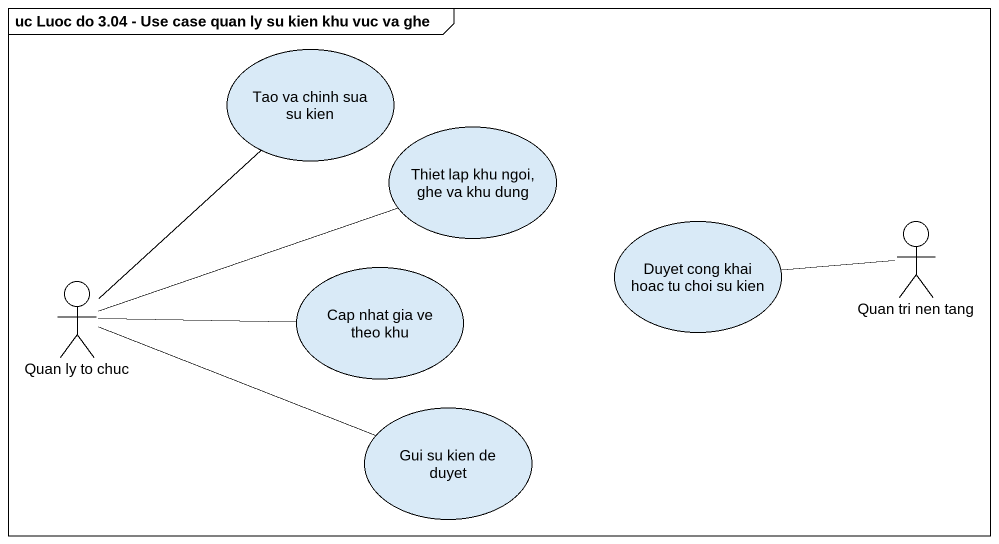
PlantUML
@startuml
mainframe uc Luoc do 3.04 - Use case quan ly su kien khu vuc va ghe
usecase "Tao va chinh sua su kien" as Tao_va_chinh_sua_su_kien
usecase "Thiet lap khu ngoi, ghe va khu dung" as Thiet_lap_khu_ngoi_ghe_va
usecase "Duyet cong khai hoac tu choi su kien" as Duyet_cong_khai_hoac_tu
actor "Quan tri nen tang" as Quan_tri_nen_tang
actor "Quan ly to chuc" as Quan_ly_to_chuc
usecase "Cap nhat gia ve theo khu" as Cap_nhat_gia_ve_theo_khu
usecase "Gui su kien de duyet" as Gui_su_kien_de_duyet
Tao_va_chinh_sua_su_kien -- Quan_ly_to_chuc
Thiet_lap_khu_ngoi_ghe_va -left- Quan_ly_to_chuc
Duyet_cong_khai_hoac_tu -right- Quan_tri_nen_tang
Cap_nhat_gia_ve_theo_khu -left- Quan_ly_to_chuc
Gui_su_kien_de_duyet -left- Quan_ly_to_chuc
@enduml
